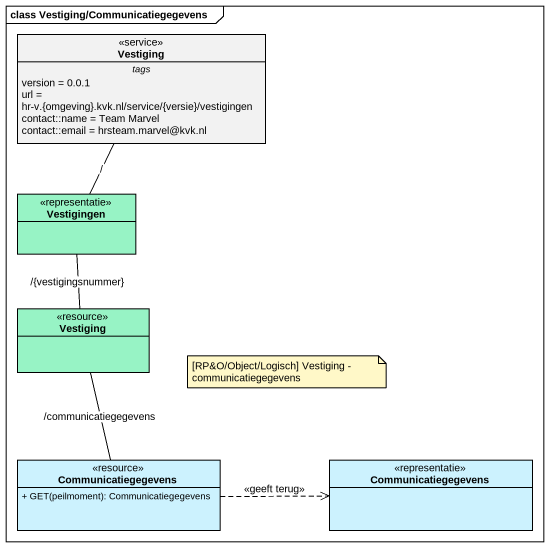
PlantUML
@startuml
mainframe class Vestiging/Communicatiegegevens
hide circle
hide empty members
skinparam classAttributeIconSize 0
class Vestiging <<service>> {
  -- tags --
  version = 0.0.1
  url = hr-v.{omgeving}.kvk.nl/service/{versie}/vestigingen
  contact::name = Team Marvel
  contact::email = hrsteam.marvel@kvk.nl
}
class Vestigingen <<representatie>> #97F3C5
class "Vestiging" as Vestiging_2 <<resource>> #97F3C5
class Communicatiegegevens <<resource>> #CCF2FE {
  + GET(peilmoment): Communicatiegegevens
}
class "Communicatiegegevens" as Communicatiegegevens_2 <<representatie>> #CCF2FE
Vestiging -- Vestigingen : /
Vestigingen -- Vestiging_2 : /{vestigingsnummer}
Vestiging_2 -- Communicatiegegevens : /communicatiegegevens
Communicatiegegevens .right.> Communicatiegegevens_2 : <<geeft terug>>
note as N1
  [RP&O/Object/Logisch] Vestiging - communicatiegegevens
end note
@enduml
